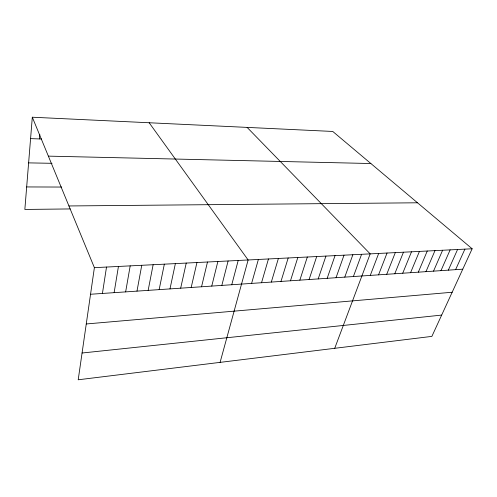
<?xml version="1.0" encoding="UTF-8"?>
<svg xmlns="http://www.w3.org/2000/svg" width="497" height="497" viewBox="0 0 497 497"><rect width="100%" height="100%" fill="white"/><g stroke="black" fill="none" stroke-linecap="round" stroke-linejoin="round"><path stroke-width="0.75" d="M32.311 117.217L94.387 267.659L78.203 379.783L431.881 336.382L472.15 248.773L332.76 131.456L32.311 117.217L24.85 209.442L70.22 208.939M39.406 138.924L39.803 134.364M102.425 293.46L106.513 267.051M114.124 292.671L118.441 266.454M125.642 291.894L130.189 265.864M136.986 291.13L141.751 265.286M148.149 290.378L153.132 264.721M159.152 289.633L164.339 264.162M169.986 288.906L175.373 263.609M180.666 288.185L186.238 263.062M191.183 287.477L196.942 262.528M201.546 286.781L207.485 262.006M211.759 286.092L217.879 261.484M221.83 285.415L228.111 260.975M231.751 284.744L238.2 260.465M220.09 362.375L248.133 259.968L149.162 122.753M251.606 283.408L258.372 259.459M261.54 282.737L268.455 258.956M271.325 282.079L278.388 258.459M280.967 281.426L288.179 257.968M290.472 280.786L297.821 257.489M299.846 280.153L307.326 257.011M309.084 279.531L316.695 256.545M318.192 278.916L325.933 256.079M327.175 278.314L335.034 255.626M336.034 277.717L344.005 255.178M344.769 277.127L352.858 254.737M353.386 276.549L361.586 254.302M334.723 348.304L370.19 253.868L247.121 127.4M370.277 275.406L378.677 253.445M378.552 274.853L387.051 253.029M386.716 274.301L395.308 252.613M394.773 273.76L403.458 252.209M402.725 273.226L411.497 251.805M410.572 272.691L419.431 251.407M418.319 272.17L427.258 251.016M425.966 271.654L434.987 250.631M433.514 271.151L442.61 250.252M440.969 270.648L450.139 249.873M448.325 270.151L457.569 249.5M455.594 269.66L464.906 249.134M82.067 353.013L441.671 315.079M86.261 323.969L452.171 292.242M90.547 294.255L462.769 269.175M94.387 267.659L472.15 248.773M68.928 205.957L417.511 202.788M26.67 186.94L61.703 187.052M28.615 162.879L52.042 163.308M48.364 156.133L370.874 163.532M30.578 138.626L41.586 138.998"/></g></svg>
